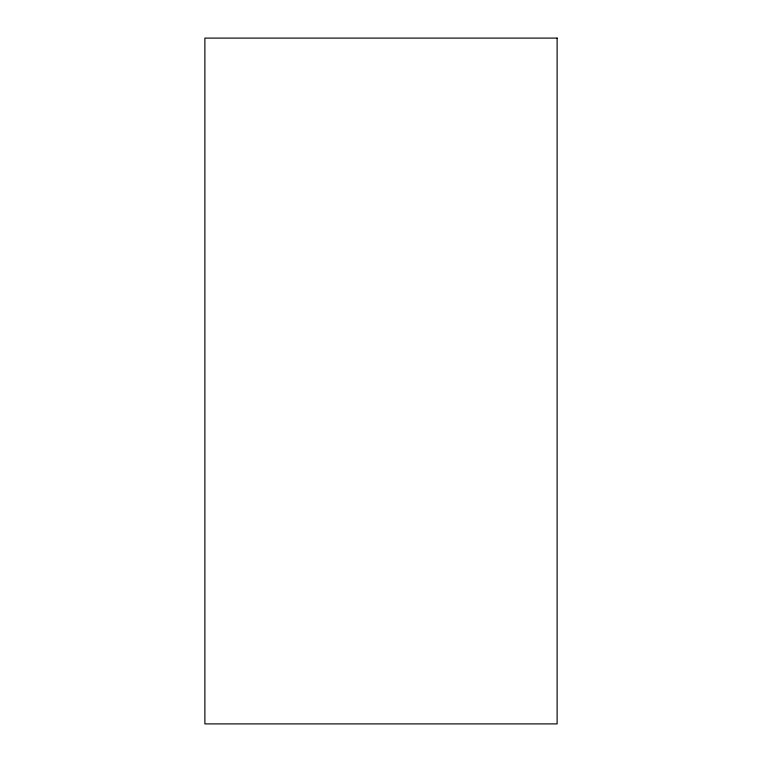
<?xml version="1.0" encoding="UTF-8"?>
<svg xmlns="http://www.w3.org/2000/svg" width="762" height="762" viewBox="0 0 762 762"><rect width="100%" height="100%" fill="white"/><g stroke="black" fill="none" stroke-linecap="round" stroke-linejoin="round"><path stroke-width="1.14" d="M557.117 38.1L204.883 38.1L204.883 723.9L557.117 723.9L557.117 38.1"/></g></svg>
